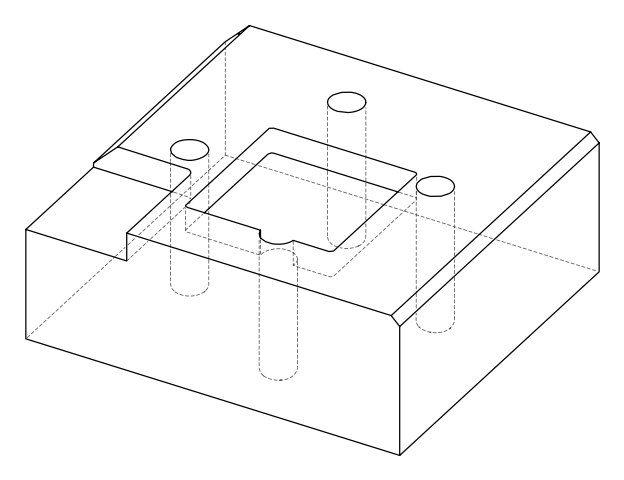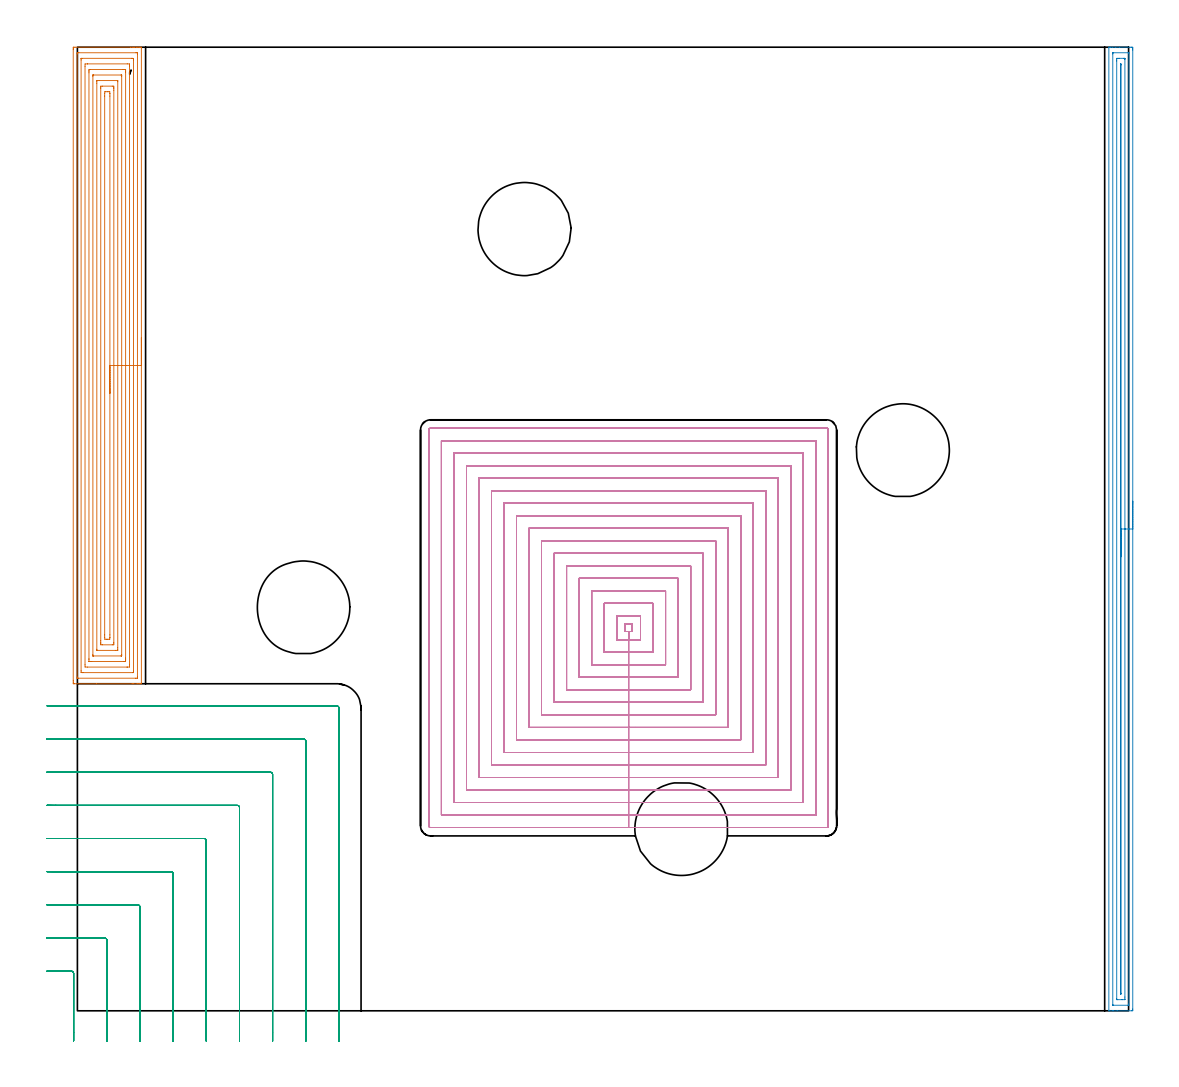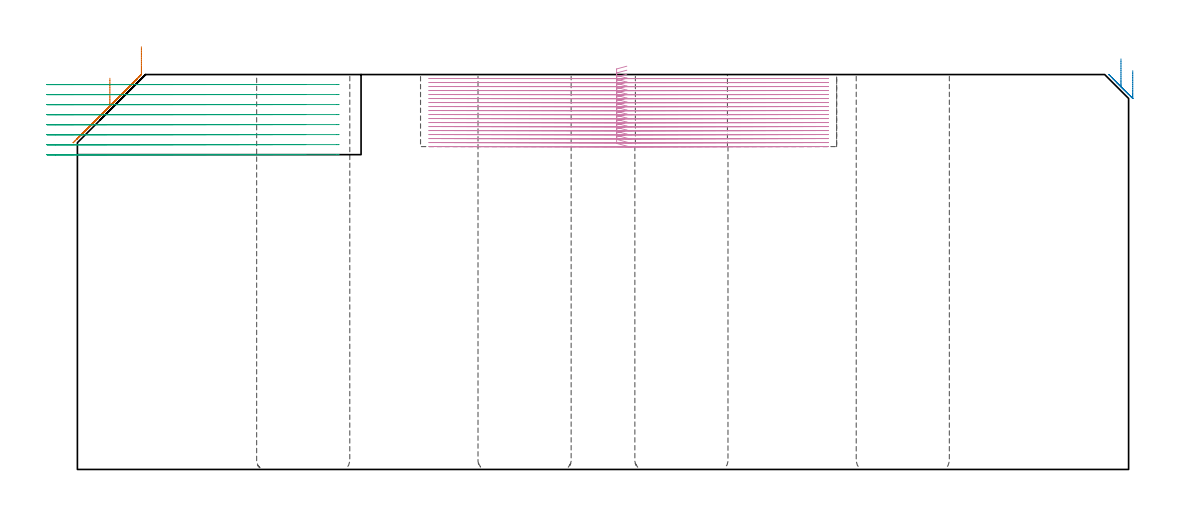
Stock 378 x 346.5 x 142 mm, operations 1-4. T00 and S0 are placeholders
(PLAN: 8 operations, 3 tool changes, 265.3 min)
(1 AREA_MILL | FG_CHAMFER_SURFACE | UGT0205_001 | 16.86 min | 71178 mm3)
(2 AREA_MILL_1 | FG_CHAMFER_SURFACE_1 | UGT0205_001 | 11.24 min | 12817 mm3)
(3 MILL_CORNER_NOTCH_RECTANGULAR | CORNER_NOTCH_RECTANGULAR | UGT0201_134 | Follow Part, ap 3.975, ae 75% | 20.61 min | 342531 mm3)
(4 MILL_RECTANGULAR_POCKET | POCKET_RECTANGULAR_STRAIGHT | NXT0201_008 | Follow Part, ap 1.5, ae 75% | 179.83 min | 579450 mm3)
(5 MILL_THROUGH_HOLE_FROM_SOLID_MATERIAL | STEP1HOLE | NXT0201_007 | Circular | 9.19 min | 124709 mm3)
(6 MILL_THROUGH_HOLE_FROM_SOLID_MATERIAL_1 | STEP1HOLE_1 | NXT0201_007 | Circular | 9.19 min | 124694 mm3)
(7 MILL_THROUGH_HOLE_FROM_SOLID_MATERIAL_2 | STEP1HOLE_2 | NXT0201_007 | Circular | 9.19 min | 111111 mm3)
(8 MILL_THROUGH_HOLE_FROM_SOLID_MATERIAL_3 | STEP1HOLE_3 | NXT0201_007 | Circular | 9.19 min | 124704 mm3)
(TOOL UGT0205_001 | Chamfer Mill 20 x 3 x 45 deg. | D20 FL50 Z2)
(TOOL UGT0201_134 | Carbide End Mill 15.9 | D15.9 FL30 Z4)
(TOOL NXT0201_008 | ENDMILL 6mm [2P460-0600-NA 1630] | D6 FL26 Z6)
(TOOL NXT0201_007 | ENDMILL 25mm [R216.25-25050GCK54P 1620] | D25 R3 FL54 Z5)
(OP 1 AREA_MILL)
G17 G21 G94 G90
T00 M6
G54
G17 G0 G90 X23. Y242.05 S1061 M3
G43 Z152. H0
G94 G1 Y242.012 Z151.128 F250.
Y241.898 Z150.263
Y241.709 Z149.412
Y241.447 Z148.58
Y241.113 Z147.774
Y240.71 Z147.
Y240.241 Z146.264
Y239.71 Z145.572
Y239.121 Z144.929
Y238.478 Z144.339
Y237.786 Z143.808
Y237.05 Z143.34
Y236.276 Z142.937
Y235.47 Z142.603
Y234.638 Z142.341
Y233.786 Z142.152
Y232.922 Z142.038
Y232.05 Z142.
Y117.765
X22.997 Y117.61 Z141.988
X22.936 Y117.606 Z141.928
X22.537 Y117.6 Z141.536
X22.138 Z141.137
X21.478 Z140.474
X20.255 Z139.252
X19.69 Z138.685
X6.868 Z125.865
X-1.103 Y117.601 Z117.894
X-1.481 Y117.604 Z117.517
X-1.492 Y117.607 Z117.506
X-1.497 Y118.211 Z117.503
X-1.5 Y118.838 Z117.5
Y345.623
X-1.498 Y345.889 Z117.502
X-1.492 Y346.493 Z117.506
X-1.481 Y346.497 Z117.516
X-0.872 Y346.5 Z118.125
X19.078 Z138.074
X19.69 Z138.685
X20.255 Z139.252
X20.584 Z139.581
X21.149 Z140.145
X21.478 Z140.474
X22.138 Z141.137
X22.537 Z141.537
X22.936 Y346.493 Z141.928
X22.997 Y346.49 Z141.988
X23. Y346.335 Z142.
Y232.05
X21.586 Z140.586
X21.585 Y119.997 Z140.585
X21.584 Y119.891 Z140.584
X21.58 Y119.783 Z140.58
X21.571 Y119.61 Z140.571
X21.478 Y119.607 Z140.478
X20.981 Y119.601 Z139.981
X0.419 Y119.6 Z119.419
X0.022 Y119.602 Z119.022
X-0.035 Y119.605 Z118.965
X-0.068 Y119.61 Z118.932
X-0.079 Y119.62 Z118.921
X-0.081 Y119.676 Z118.919
X-0.085 Y119.89 Z118.915
X-0.086 Y119.997 Z118.914
X-0.085 Y344.103 Z118.915
X-0.084 Y344.209 Z118.916
X-0.08 Y344.317 Z118.92
X-0.071 Y344.49 Z118.929
X0.022 Y344.493 Z119.022
X0.519 Y344.499 Z119.519
X21.081 Y344.5 Z140.081
X21.478 Y344.498 Z140.478
X21.535 Y344.495 Z140.535
X21.568 Y344.49 Z140.568
X21.579 Y344.481 Z140.579
X21.581 Y344.425 Z140.581
X21.585 Y344.21 Z140.585
X21.586 Y344.103 Z140.586
Y232.05
X20.171 Z139.171
Y122.195
X20.17 Y121.782 Z139.17
X20.168 Y121.663 Z139.168
X20.165 Y121.612 Z139.165
X20.056 Y121.606 Z139.056
X19.872 Y121.601 Z138.872
X1.992 Y121.6 Z120.992
X1.81 Y121.603 Z120.81
X1.627 Y121.61 Z120.627
X1.335 Y121.632 Z120.335
X1.333 Y121.782 Z120.333
X1.329 Y122.262 Z120.329
X1.328 Y341.905 Z120.328
X1.33 Y342.318 Z120.33
X1.332 Y342.437 Z120.332
X1.335 Y342.488 Z120.335
X1.444 Y342.494 Z120.444
X1.627 Y342.499 Z120.627
X19.508 Y342.5 Z138.508
X19.69 Y342.497 Z138.69
X19.873 Y342.49 Z138.873
X20.165 Y342.468 Z139.165
X20.167 Y342.318 Z139.167
X20.171 Y341.838 Z139.171
Y232.05
X18.757 Z137.757
Y124.461
X18.75 Y123.614 Z137.75
X17.902 Y123.6 Z136.902
X17.87 Z136.87
X3.566 Z122.566
X2.75 Y123.616 Z121.75
X2.743 Y124.422 Z121.743
Y339.639
X2.75 Y340.486 Z121.75
X3.598 Y340.5 Z122.598
X3.63 Z122.63
X17.934 Z136.934
X18.75 Y340.484 Z137.75
X18.757 Y339.678 Z137.757
Y232.05
X17.343 Z136.343
Y126.806
X17.34 Y126.247 Z136.34
X17.336 Y125.919 Z136.336
X17.325 Y125.61 Z136.325
X17.008 Y125.604 Z136.008
X16.761 Y125.601 Z135.761
X5.139 Y125.6 Z124.139
X4.492 Y125.601 Z123.492
X4.242 Y125.604 Z123.242
X4.18 Y125.61 Z123.18
X4.164 Y125.628 Z123.164
X4.162 Y125.684 Z123.162
X4.158 Y126.247 Z123.158
X4.157 Y126.581 Z123.157
Y337.294
X4.16 Y337.853 Z123.16
X4.164 Y338.181 Z123.164
X4.175 Y338.49 Z123.175
X4.492 Y338.496 Z123.492
X4.739 Y338.499 Z123.739
X16.361 Y338.5 Z135.361
X17.008 Y338.498 Z136.008
X17.258 Y338.496 Z136.258
X17.32 Y338.49 Z136.32
X17.336 Y338.472 Z136.336
X17.338 Y338.416 Z136.338
X17.342 Y337.853 Z136.342
X17.343 Y337.519 Z136.343
Y232.05
X15.929 Z134.929
Y128.032
X15.927 Y127.679 Z134.927
X15.925 Y127.635 Z134.925
X15.923 Y127.619 Z134.923
X15.911 Y127.61 Z134.911
X15.797 Y127.605 Z134.797
X15.652 Y127.601 Z134.652
X5.818 Y127.6 Z124.818
X5.63 Y127.604 Z124.63
X5.59 Y127.608 Z124.59
X5.578 Y127.611 Z124.578
X5.576 Y127.625 Z124.576
X5.573 Y127.669 Z124.573
X5.571 Y127.847 Z124.571
Y128.032
Y336.068
X5.573 Y336.421 Z124.573
X5.575 Y336.465 Z124.575
X5.577 Y336.481 Z124.577
X5.589 Y336.49 Z124.589
X5.703 Y336.495 Z124.703
X5.848 Y336.499 Z124.848
X15.682 Y336.5 Z134.682
X15.87 Y336.496 Z134.87
X15.91 Y336.492 Z134.91
X15.922 Y336.489 Z134.922
X15.924 Y336.475 Z134.924
X15.927 Y336.431 Z134.927
X15.929 Y336.253 Z134.929
Y336.068
Y232.05
X14.515 Z133.515
X14.514 Y130.523 Z133.514
X14.512 Y129.818 Z133.512
X14.51 Y129.635 Z133.51
X14.508 Y129.612 Z133.508
X14.489 Y129.609 Z133.489
X14.435 Y129.604 Z133.435
X14.326 Y129.602 Z133.326
X13.65 Y129.6 Z132.65
X7.101 Y129.601 Z126.101
X7.043 Y129.604 Z126.043
X7.005 Y129.609 Z126.005
X6.992 Y129.613 Z125.992
X6.991 Y129.631 Z125.991
X6.987 Y129.818 Z125.987
X6.986 Y130.006 Z125.986
X6.985 Y333.577 Z125.985
X6.988 Y334.282 Z125.988
X6.99 Y334.465 Z125.99
X6.992 Y334.488 Z125.992
X7.011 Y334.491 Z126.011
X7.065 Y334.496 Z126.065
X7.174 Y334.498 Z126.174
X7.849 Y334.5 Z126.849
X14.399 Y334.499 Z133.399
X14.457 Y334.496 Z133.457
X14.495 Y334.491 Z133.495
X14.508 Y334.487 Z133.508
X14.509 Y334.469 Z133.509
X14.513 Y334.282 Z133.513
X14.514 Y334.094 Z133.514
X14.515 Y232.05 Z133.515
X13.1 Z132.1
Y132.497
X13.098 Y131.938 Z132.098
X13.093 Y131.604 Z132.093
X12.542 Y131.6 Z131.542
X8.962 Z127.962
X8.407 Y131.604 Z127.407
X8.401 Y132.164 Z127.401
X8.4 Y132.497 Z127.4
Y133.058
Y331.603
X8.402 Y332.162 Z127.402
X8.407 Y332.496 Z127.407
X8.958 Y332.5 Z127.958
X12.534 Z131.534
X13.093 Y332.496 Z132.093
X13.099 Y331.936 Z132.099
X13.1 Y331.603 Z132.1
Y331.042
Y232.05
X11.686 Z130.686
Y135.175
X11.684 Y134.282 Z130.684
X11.683 Y134.243 Z130.683
X11.644 Y133.61 Z130.644
X11.429 Y133.604 Z130.429
X10.75 Y133.601 Z129.75
X10.538 Z129.538
X9.856 Y133.61 Z128.856
X9.817 Y134.282 Z128.817
X9.815 Y134.323 Z128.815
X9.814 Y135.175 Z128.814
Y328.925
X9.815 Y329.818 Z128.815
X9.817 Y329.857 Z128.817
X9.856 Y330.49 Z128.856
X10.071 Y330.496 Z129.071
X10.75 Y330.499 Z129.75
X10.962 Z129.962
X11.644 Y330.49 Z130.644
X11.683 Y329.818 Z130.683
X11.685 Y329.777 Z130.685
X11.686 Y328.925 Z130.686
Y232.05
Y231.178 Z130.724
Y230.313 Z130.838
Y229.462 Z131.027
Y228.63 Z131.289
Y227.824 Z131.623
Y227.05 Z132.026
Y226.314 Z132.495
Y225.622 Z133.026
Y224.979 Z133.615
Y224.39 Z134.258
Y223.858 Z134.95
Y223.39 Z135.686
Y222.987 Z136.46
Y222.653 Z137.266
Y222.391 Z138.098
Y222.202 Z138.95
Y222.088 Z139.815
Y222.05 Z140.686
G0 Z152.
M5
M2
(OP 2 AREA_MILL_1)
G17 G21 G94 G90
T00 M6
G54
G17 G0 G90 X379.5 Y183.25 S1061 M3
G43 Z152. H0
Z143.4
G94 G1 Y183.212 Z142.528 F250.
Y183.098 Z141.664
Y182.909 Z140.812
Y182.647 Z139.98
Y182.313 Z139.174
Y181.91 Z138.4
Y181.442 Z137.664
Y180.91 Z136.972
Y180.321 Z136.329
Y179.678 Z135.74
Y178.986 Z135.209
Y178.25 Z134.74
Y177.476 Z134.337
Y176.67 Z134.003
Y175.838 Z133.741
Y174.986 Z133.552
Y174.122 Z133.438
Y173.25 Z133.4
Y0.633
X379.498 Y0.265 Z133.401
X379.493 Y0.01 Z133.405
X379.138 Y0. Z133.76
X373.887 Z139.007
X372.5 Z140.396
X372.137 Z140.758
X371.2 Z141.7
X371.05 Z141.843
X371.014 Y0.001 Z141.878
X370.903 Y0.01 Z141.988
X370.9 Y0.185 Z142.
Y346.315
X370.902 Y346.49 Z141.989
X371.049 Y346.498 Z141.844
X371.2 Y346.5 Z141.699
X371.412 Z141.488
X372.137 Z140.758
X373.375 Z139.522
X374.762 Z138.133
X378.882 Z134.016
X379.138 Y346.497 Z133.76
X379.493 Y346.49 Z133.405
X379.498 Y346.235 Z133.401
X379.5 Y345.867 Z133.4
Y345.497
Y173.25
X378.086 Z134.814
X378.085 Y2.421 Z134.815
X378.082 Y2.065 Z134.818
X378.079 Y2.023 Z134.821
X378.077 Y2.01 Z134.823
X378.047 Y2.007 Z134.853
X377.937 Y2.003 Z134.963
X377.8 Y2. Z135.1
X372.549 Z140.351
X372.372 Y2.003 Z140.528
X372.337 Y2.006 Z140.563
X372.324 Y2.01 Z140.576
X372.321 Y2.02 Z140.579
X372.318 Y2.062 Z140.582
X372.315 Y2.24 Z140.585
Y344.079
X372.318 Y344.435 Z140.582
X372.321 Y344.477 Z140.579
X372.323 Y344.49 Z140.577
X372.353 Y344.493 Z140.547
X372.463 Y344.497 Z140.437
X372.6 Y344.5 Z140.3
X377.851 Z135.049
X378.028 Y344.497 Z134.872
X378.063 Y344.494 Z134.837
X378.076 Y344.491 Z134.824
X378.079 Y344.48 Z134.821
X378.082 Y344.438 Z134.818
X378.085 Y344.26 Z134.815
X378.086 Y173.25 Z134.814
X376.672 Z136.228
X376.671 Y4.942 Z136.229
X376.667 Y4.21 Z136.233
X376.665 Y4.054 Z136.235
X376.661 Y4.01 Z136.239
X376.615 Y4.007 Z136.285
X376.513 Y4.004 Z136.387
X375.843 Y4. Z137.057
X375.638 Z137.262
X374.093 Z138.807
X373.887 Y4.001 Z139.013
X373.819 Y4.003 Z139.081
X373.765 Y4.007 Z139.135
X373.736 Y4.011 Z139.164
X373.734 Y4.048 Z139.166
X373.73 Y4.21 Z139.17
X373.729 Y4.372 Z139.171
Y341.558
X373.733 Y342.29 Z139.167
X373.735 Y342.446 Z139.165
X373.739 Y342.49 Z139.161
X373.785 Y342.493 Z139.115
X373.887 Y342.496 Z139.013
X374.557 Y342.5 Z138.343
X374.762 Z138.138
X376.307 Z136.593
X376.513 Y342.499 Z136.387
X376.581 Y342.497 Z136.319
X376.635 Y342.493 Z136.265
X376.665 Y342.489 Z136.235
X376.666 Y342.452 Z136.234
X376.67 Y342.29 Z136.23
X376.671 Y342.128 Z136.229
X376.672 Y173.25 Z136.228
X375.257 Z137.643
Y6.329
X375.254 Y6.212 Z137.646
X375.248 Y6.01 Z137.652
X375.2 Y6.008 Z137.7
X375.152 Y6.01 Z137.748
X375.146 Y6.212 Z137.754
X375.143 Y6.329 Z137.757
Y6.388
Y340.171
X375.146 Y340.288 Z137.754
X375.152 Y340.49 Z137.748
X375.2 Y340.492 Z137.7
X375.248 Y340.49 Z137.652
X375.254 Y340.288 Z137.646
X375.257 Y340.171 Z137.643
Y340.112
Y173.25
Y172.378 Z137.681
Y171.514 Z137.795
Y170.662 Z137.983
Y169.83 Z138.246
Y169.024 Z138.58
Y168.25 Z138.982
Y167.514 Z139.451
Y166.822 Z139.982
Y166.179 Z140.572
Y165.59 Z141.215
Y165.058 Z141.907
Y164.59 Z142.643
Y164.187 Z143.417
Y163.853 Z144.223
Y163.591 Z145.055
Y163.402 Z145.906
Y163.288 Z146.771
Y163.25 Z147.643
G0 Z152.
M5
M2
(OP 3 MILL_CORNER_NOTCH_RECTANGULAR)
G17 G21 G94 G90
T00 M6
G54
G17 G0 G90 X-1.35 Y-10.835 S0 M3
G43 Z152. H0
Z138.4
G94 G1 Y-7.835 F250.
Y13.462 F500.
G3 X-2.138 Y14.25 R0.795
G1 X-7.681
X-7.95
X-10.95 Y14.259 F250.
G0 Z152.
X10.575 Y-10.95
Z138.4
G1 Y-7.95
Y25.386 F500.
G3 X9.786 Y26.175 R0.795
G1 X-7.681
X-7.95
X-10.95 Y26.185 F250.
G0 Z152.
X22.5 Y-10.95
Z138.4
G1 Y-7.95
Y37.311 F500.
G3 X21.711 Y38.1 R0.795
G1 X-7.681
X-7.95 Y38.101
X-10.95 Y38.112 F250.
G0 Z152.
X34.425 Y-10.95
Z138.4
G1 Y-7.95
Y49.236 F500.
G3 X33.636 Y50.025 R0.795
G1 X-7.681
X-7.95 Y50.026
X-10.95 Y50.039 F250.
G0 Z152.
X46.35 Y-10.95
Z138.4
G1 Y-7.95
Y61.16 F500.
G3 X45.56 Y61.95 R0.795
G1 X-7.681
X-7.95 Y61.951
X-10.95 Y61.968 F250.
G0 Z152.
X58.275 Y-10.95
Z138.4
G1 Y-7.95
Y73.085 F500.
G3 X57.485 Y73.875 R0.795
G1 X-7.681
G2 X-7.95 Y73.876 R35.775
G1 X-10.95 Y73.899 F250.
G0 Z152.
X70.2 Y-10.95
Z138.4
G1 Y-7.95
Y85.01 F500.
G3 X69.41 Y85.8 R0.795
G1 X-7.681
G2 X-7.95 Y85.802 R23.85
G1 X-10.95 Y85.835 F250.
G0 Z152.
X82.125 Y-10.95
Z138.4
G1 Y-7.95
Y96.934 F500.
G3 X81.334 Y97.725 R0.795
G1 X-7.681
G2 X-7.95 Y97.728 R11.925
G1 X-10.949 Y97.796 F250.
G0 Z152.
X94.05 Y-10.95
Z138.4
G1 Y-7.95
Y108.859 F500.
G3 X93.259 Y109.65 R0.795
G1 X-7.681
X-10.681 F250.
G0 Z152.
X-1.35 Y-10.835
Z134.8
G1 Y-7.835
Y13.462 F500.
G3 X-2.138 Y14.25 R0.795
G1 X-7.681
X-7.95
X-10.95 Y14.259 F250.
G0 Z152.
X10.575 Y-10.95
Z134.8
G1 Y-7.95
Y25.386 F500.
G3 X9.786 Y26.175 R0.795
G1 X-7.681
X-7.95
X-10.95 Y26.185 F250.
G0 Z152.
X22.5 Y-10.95
Z134.8
G1 Y-7.95
Y37.311 F500.
G3 X21.711 Y38.1 R0.795
G1 X-7.681
X-7.95 Y38.101
X-10.95 Y38.112 F250.
G0 Z152.
X34.425 Y-10.95
Z134.8
G1 Y-7.95
Y49.235 F500.
G3 X33.635 Y50.025 R0.795
G1 X-7.681
X-7.95 Y50.026
X-10.95 Y50.039 F250.
G0 Z152.
X46.35 Y-10.95
Z134.8
G1 Y-7.95
Y61.16 F500.
G3 X45.56 Y61.95 R0.795
G1 X-7.681
X-7.95 Y61.951
X-10.95 Y61.968 F250.
G0 Z152.
X58.275 Y-10.95
Z134.8
G1 Y-7.95
Y73.085 F500.
G3 X57.485 Y73.875 R0.795
G1 X-7.681
G2 X-7.95 Y73.876 R35.775
G1 X-10.95 Y73.899 F250.
G0 Z152.
X70.2 Y-10.95
Z134.8
G1 Y-7.95
Y85.009 F500.
G3 X69.409 Y85.8 R0.795
G1 X-7.681
G2 X-7.95 Y85.802 R23.85
G1 X-10.95 Y85.835 F250.
G0 Z152.
X82.125 Y-10.95
Z134.8
G1 Y-7.95
Y96.934 F500.
G3 X81.334 Y97.725 R0.795
G1 X-7.681
G2 X-7.95 Y97.728 R11.925
G1 X-10.949 Y97.796 F250.
G0 Z152.
X94.05 Y-10.95
Z134.8
G1 Y-7.95
Y108.859 F500.
G3 X93.259 Y109.65 R0.795
G1 X-7.681
X-10.681 F250.
G0 Z152.
X-1.35 Y-10.835
Z131.2
G1 Y-7.835
Y13.462 F500.
G3 X-2.138 Y14.25 R0.795
G1 X-7.681
X-7.95
X-10.95 Y14.259 F250.
G0 Z152.
X10.575 Y-10.95
Z131.2
G1 Y-7.95
Y25.386 F500.
G3 X9.786 Y26.175 R0.795
G1 X-7.681
X-7.95
X-10.95 Y26.185 F250.
G0 Z152.
X22.5 Y-10.95
Z131.2
G1 Y-7.95
Y37.311 F500.
G3 X21.711 Y38.1 R0.795
G1 X-7.681
X-7.95 Y38.101
X-10.95 Y38.112 F250.
G0 Z152.
X34.425 Y-10.95
Z131.2
G1 Y-7.95
Y49.236 F500.
G3 X33.636 Y50.025 R0.795
G1 X-7.681
X-7.95 Y50.026
X-10.95 Y50.039 F250.
G0 Z152.
X46.35 Y-10.95
Z131.2
G1 Y-7.95
Y61.16 F500.
G3 X45.56 Y61.95 R0.795
G1 X-7.681
X-7.95 Y61.951
X-10.95 Y61.968 F250.
G0 Z152.
X58.275 Y-10.95
Z131.2
G1 Y-7.95
Y73.085 F500.
G3 X57.485 Y73.875 R0.795
G1 X-7.681
G2 X-7.95 Y73.876 R35.775
G1 X-10.95 Y73.899 F250.
G0 Z152.
X70.2 Y-10.95
Z131.2
G1 Y-7.95
Y85.01 F500.
G3 X69.41 Y85.8 R0.795
G1 X-7.681
G2 X-7.95 Y85.802 R23.85
G1 X-10.95 Y85.835 F250.
G0 Z152.
X82.125 Y-10.95
Z131.2
G1 Y-7.95
Y96.934 F500.
G3 X81.334 Y97.725 R0.795
G1 X-7.681
G2 X-7.95 Y97.728 R11.925
G1 X-10.949 Y97.796 F250.
G0 Z152.
X94.05 Y-10.95
Z131.2
G1 Y-7.95
Y108.859 F500.
G3 X93.259 Y109.65 R0.795
G1 X-7.681
X-10.681 F250.
G0 Z152.
X-1.35 Y-10.835
Z127.6
G1 Y-7.835
Y13.462 F500.
G3 X-2.138 Y14.25 R0.795
G1 X-7.681
X-7.95
X-10.95 Y14.259 F250.
G0 Z152.
X10.575 Y-10.95
Z127.6
G1 Y-7.95
Y25.386 F500.
G3 X9.786 Y26.175 R0.795
G1 X-7.681
X-7.95
X-10.95 Y26.185 F250.
G0 Z152.
X22.5 Y-10.95
Z127.6
G1 Y-7.95
Y37.311 F500.
G3 X21.711 Y38.1 R0.795
G1 X-7.681
X-7.95 Y38.101
X-10.95 Y38.112 F250.
G0 Z152.
X34.425 Y-10.95
Z127.6
G1 Y-7.95
Y49.236 F500.
G3 X33.635 Y50.025 R0.795
G1 X-7.681
X-7.95 Y50.026
X-10.95 Y50.039 F250.
G0 Z152.
X46.35 Y-10.95
Z127.6
G1 Y-7.95
Y61.16 F500.
G3 X45.56 Y61.95 R0.795
G1 X-7.681
X-7.95 Y61.951
X-10.95 Y61.968 F250.
G0 Z152.
X58.275 Y-10.95
Z127.6
G1 Y-7.95
Y73.085 F500.
G3 X57.485 Y73.875 R0.795
G1 X-7.681
G2 X-7.95 Y73.876 R35.775
G1 X-10.95 Y73.899 F250.
G0 Z152.
X70.2 Y-10.95
Z127.6
G1 Y-7.95
Y85.009 F500.
G3 X69.409 Y85.8 R0.795
G1 X-7.681
G2 X-7.95 Y85.802 R23.85
G1 X-10.95 Y85.835 F250.
G0 Z152.
X82.125 Y-10.95
Z127.6
G1 Y-7.95
Y96.934 F500.
G3 X81.334 Y97.725 R0.795
G1 X-7.681
G2 X-7.95 Y97.728 R11.925
G1 X-10.949 Y97.796 F250.
G0 Z152.
X94.05 Y-10.95
Z127.6
G1 Y-7.95
Y108.859 F500.
G3 X93.259 Y109.65 R0.795
G1 X-7.681
X-10.681 F250.
G0 Z152.
X-1.35 Y-10.835
Z124.
G1 Y-7.835
Y13.462 F500.
G3 X-2.138 Y14.25 R0.795
G1 X-7.95
X-10.95 F250.
G0 Z152.
X10.575 Y-10.95
Z124.
G1 Y-7.95
Y25.386 F500.
G3 X9.786 Y26.175 R0.795
G1 X-7.95
X-10.95 F250.
G0 Z152.
X22.5 Y-10.95
Z124.
G1 Y-7.95
Y37.311 F500.
G3 X21.711 Y38.1 R0.795
G1 X-7.95
X-10.95 F250.
G0 Z152.
X34.425 Y-10.95
Z124.
G1 Y-7.95
Y49.235 F500.
G3 X33.635 Y50.025 R0.795
G1 X-7.95
X-10.95 F250.
G0 Z152.
X46.35 Y-10.95
Z124.
G1 Y-7.95
Y61.16 F500.
G3 X45.56 Y61.95 R0.795
G1 X-7.95
X-10.95 F250.
G0 Z152.
X58.275 Y-10.95
Z124.
G1 Y-7.95
Y73.085 F500.
G3 X57.485 Y73.875 R0.795
G1 X-7.95
X-10.95 F250.
G0 Z152.
X70.2 Y-10.95
Z124.
G1 Y-7.95
Y85.009 F500.
G3 X69.409 Y85.8 R0.795
G1 X-7.95
X-10.95 F250.
G0 Z152.
X82.125 Y-10.95
Z124.
G1 Y-7.95
Y96.934 F500.
G3 X81.334 Y97.725 R0.795
G1 X-7.95
X-10.95 F250.
G0 Z152.
X94.05 Y-10.95
Z124.
G1 Y-7.95
Y108.859 F500.
G3 X93.259 Y109.65 R0.795
G1 X-7.95
X-10.95 F250.
G0 Z152.
X-1.35 Y-10.835
Z120.4
G1 Y-7.835
Y13.462 F500.
G3 X-2.138 Y14.25 R0.795
G1 X-7.95
X-10.95 F250.
G0 Z152.
X10.575 Y-10.95
Z120.4
G1 Y-7.95
Y25.386 F500.
G3 X9.786 Y26.175 R0.795
G1 X-7.95
X-10.95 F250.
G0 Z152.
X22.5 Y-10.95
Z120.4
G1 Y-7.95
Y37.311 F500.
G3 X21.711 Y38.1 R0.795
G1 X-7.95
X-10.95 F250.
G0 Z152.
X34.425 Y-10.95
Z120.4
G1 Y-7.95
Y49.235 F500.
G3 X33.635 Y50.025 R0.795
G1 X-7.95
X-10.95 F250.
G0 Z152.
X46.35 Y-10.95
Z120.4
G1 Y-7.95
Y61.16 F500.
G3 X45.56 Y61.95 R0.795
G1 X-7.95
X-10.95 F250.
G0 Z152.
X58.275 Y-10.95
Z120.4
G1 Y-7.95
Y73.085 F500.
G3 X57.485 Y73.875 R0.795
G1 X-7.95
X-10.95 F250.
G0 Z152.
X70.2 Y-10.95
Z120.4
G1 Y-7.95
Y85.009 F500.
G3 X69.409 Y85.8 R0.795
G1 X-7.95
X-10.95 F250.
G0 Z152.
X82.125 Y-10.95
Z120.4
G1 Y-7.95
Y96.934 F500.
G3 X81.334 Y97.725 R0.795
G1 X-7.95
X-10.95 F250.
G0 Z152.
X94.05 Y-10.95
Z120.4
G1 Y-7.95
Y108.859 F500.
G3 X93.259 Y109.65 R0.795
G1 X-7.95
X-10.95 F250.
G0 Z152.
X-1.35 Y-10.835
Z116.8
G1 Y-7.835
Y13.462 F500.
G3 X-2.138 Y14.25 R0.795
G1 X-7.95
X-10.95 F250.
G0 Z152.
X10.575 Y-10.95
Z116.8
G1 Y-7.95
Y25.386 F500.
G3 X9.786 Y26.175 R0.795
G1 X-7.95
X-10.95 F250.
G0 Z152.
X22.5 Y-10.95
Z116.8
G1 Y-7.95
Y37.311 F500.
G3 X21.711 Y38.1 R0.795
G1 X-7.95
X-10.95 F250.
G0 Z152.
X34.425 Y-10.95
Z116.8
G1 Y-7.95
Y49.236 F500.
G3 X33.636 Y50.025 R0.795
G1 X-7.95
X-10.95 F250.
G0 Z152.
X46.35 Y-10.95
Z116.8
G1 Y-7.95
Y61.16 F500.
G3 X45.56 Y61.95 R0.795
G1 X-7.95
X-10.95 F250.
G0 Z152.
X58.275 Y-10.95
Z116.8
G1 Y-7.95
Y73.085 F500.
G3 X57.485 Y73.875 R0.795
G1 X-7.95
X-10.95 F250.
G0 Z152.
X70.2 Y-10.95
Z116.8
G1 Y-7.95
Y85.01 F500.
G3 X69.41 Y85.8 R0.795
G1 X-7.95
X-10.95 F250.
G0 Z152.
X82.125 Y-10.95
Z116.8
G1 Y-7.95
Y96.934 F500.
G3 X81.334 Y97.725 R0.795
G1 X-7.95
X-10.95 F250.
G0 Z152.
X94.05 Y-10.95
Z116.8
G1 Y-7.95
Y108.859 F500.
G3 X93.259 Y109.65 R0.795
G1 X-7.95
X-10.95 F250.
G0 Z152.
X-1.35 Y-10.835
Z113.2
G1 Y-7.835
Y13.462 F500.
G3 X-2.138 Y14.25 R0.795
G1 X-7.95
X-10.95 F250.
G0 Z152.
X10.575 Y-10.95
Z113.2
G1 Y-7.95
Y25.386 F500.
G3 X9.786 Y26.175 R0.795
G1 X-7.95
X-10.95 F250.
G0 Z152.
X22.5 Y-10.95
Z113.2
G1 Y-7.95
Y37.311 F500.
G3 X21.711 Y38.1 R0.795
G1 X-7.95
X-10.95 F250.
G0 Z152.
X34.425 Y-10.95
Z113.2
G1 Y-7.95
Y49.236 F500.
G3 X33.636 Y50.025 R0.795
G1 X-7.95
X-10.95 F250.
G0 Z152.
X46.35 Y-10.95
Z113.2
G1 Y-7.95
Y61.16 F500.
G3 X45.56 Y61.95 R0.795
G1 X-7.95
X-10.95 F250.
G0 Z152.
X58.275 Y-10.95
Z113.2
G1 Y-7.95
Y73.085 F500.
G3 X57.485 Y73.875 R0.795
G1 X-7.95
X-10.95 F250.
G0 Z152.
X70.2 Y-10.95
Z113.2
G1 Y-7.95
Y85.01 F500.
G3 X69.41 Y85.8 R0.795
G1 X-7.95
X-10.95 F250.
G0 Z152.
X82.125 Y-10.95
Z113.2
G1 Y-7.95
Y96.934 F500.
G3 X81.334 Y97.725 R0.795
G1 X-7.95
X-10.95 F250.
G0 Z152.
X94.05 Y-10.95
Z113.2
G1 Y-7.95
Y108.859 F500.
G3 X93.259 Y109.65 R0.795
G1 X-7.95
X-10.95 F250.
G0 Z152.
M5
M2
(OP 4 MILL_RECTANGULAR_POCKET)
G17 G21 G94 G90
T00 M6
G54
G17 G0 G90 X197.566 Y142. S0 M3
G43 Z152. H1
Z145.
G94 G1 X193.9 Z144.018 F250.
Y133.4 Z141.713
X198.2 Z140.561
Y136.4
X199.5 F500.
Y139.
X196.9
Y136.4
X198.2
Y133.4
X202.5
Y142.
X193.9
Y133.4
X198.2
Y128.9
X200.639
X207.
Y146.5
X189.4
Y128.9
X198.2
Y124.4
X200.639
X211.5
Y151.
X184.9
Y124.4
X198.2
Y119.9
X200.639
X216.
Y155.5
X180.4
Y119.9
X198.2
Y115.4
X200.639
X220.5
Y160.
X175.9
Y115.4
X198.2
Y110.9
X200.639
X225.
Y164.5
X171.4
Y110.9
X198.2
Y106.4
X200.639
X229.5
Y169.
X166.9
Y106.4
X198.2
Y101.9
X200.639
X234.
Y173.5
X162.4
Y101.9
X198.2
Y97.4
X238.5
Y178.
X157.9
Y97.4
X198.2
Y92.9
X243.
Y182.5
X153.4
Y92.9
X198.2
Y88.4
X247.5
Y187.
X148.9
Y88.4
X198.2
Y83.9
X252.
Y191.5
X144.4
Y83.9
X198.2
Y79.4
X256.5
Y196.
X139.9
Y79.4
X198.2
Y74.9
X261.
Y200.5
X135.4
Y74.9
X198.2
Y70.4
X265.5
Y205.
X130.9
Y70.4
X198.2
Y65.9
X269.4
G3 X270. Y66.5 R0.6
G1 Y208.9
G3 X269.4 Y209.5 R0.6
G1 X127.
G3 X126.4 Y208.9 R0.6
G1 Y66.5
G3 X127. Y65.9 R0.6
G1 X198.2
X199.2
G0 X197.566 Y142. Z143.561
G1 X193.9 Z142.579 F250.
Y133.4 Z140.274
X198.2 Z139.122
Y136.4
X199.5 F500.
Y139.
X196.9
Y136.4
X198.2
Y133.4
X202.5
Y142.
X193.9
Y133.4
X198.2
Y128.9
X200.639
X207.
Y146.5
X189.4
Y128.9
X198.2
Y124.4
X200.639
X211.5
Y151.
X184.9
Y124.4
X198.2
Y119.9
X200.639
X216.
Y155.5
X180.4
Y119.9
X198.2
Y115.4
X200.639
X220.5
Y160.
X175.9
Y115.4
X198.2
Y110.9
X200.639
X225.
Y164.5
X171.4
Y110.9
X198.2
Y106.4
X200.639
X229.5
Y169.
X166.9
Y106.4
X198.2
Y101.9
X200.639
X234.
Y173.5
X162.4
Y101.9
X198.2
Y97.4
X238.5
Y178.
X157.9
Y97.4
X198.2
Y92.9
X243.
Y182.5
X153.4
Y92.9
X198.2
Y88.4
X247.5
Y187.
X148.9
Y88.4
X198.2
Y83.9
X252.
Y191.5
X144.4
Y83.9
X198.2
Y79.4
X256.5
Y196.
X139.9
Y79.4
X198.2
Y74.9
X261.
Y200.5
X135.4
Y74.9
X198.2
Y70.4
X265.5
Y205.
X130.9
Y70.4
X198.2
Y65.9
X269.4
G3 X270. Y66.5 R0.6
G1 Y208.9
G3 X269.4 Y209.5 R0.6
G1 X127.
G3 X126.4 Y208.9 R0.6
G1 Y66.5
G3 X127. Y65.9 R0.6
G1 X198.2
X199.2
G0 X197.566 Y142. Z142.122
G1 X193.9 Z141.14 F250.
Y133.4 Z138.835
X198.2 Z137.683
Y136.4
X199.5 F500.
Y139.
X196.9
Y136.4
X198.2
Y133.4
X202.5
Y142.
X193.9
Y133.4
X198.2
Y128.9
X200.639
X207.
Y146.5
X189.4
Y128.9
X198.2
Y124.4
X200.639
X211.5
Y151.
X184.9
Y124.4
X198.2
Y119.9
X200.639
X216.
Y155.5
X180.4
Y119.9
X198.2
Y115.4
X200.639
X220.5
Y160.
X175.9
Y115.4
X198.2
Y110.9
X200.639
X225.
Y164.5
X171.4
Y110.9
X198.2
Y106.4
X200.639
X229.5
Y169.
X166.9
Y106.4
X198.2
Y101.9
X200.639
X234.
Y173.5
X162.4
Y101.9
X198.2
Y97.4
X238.5
Y178.
X157.9
Y97.4
X198.2
Y92.9
X243.
Y182.5
X153.4
Y92.9
X198.2
Y88.4
X247.5
Y187.
X148.9
Y88.4
X198.2
Y83.9
X252.
Y191.5
X144.4
Y83.9
X198.2
Y79.4
X256.5
Y196.
X139.9
Y79.4
X198.2
Y74.9
X261.
Y200.5
X135.4
Y74.9
X198.2
Y70.4
X265.5
Y205.
X130.9
Y70.4
X198.2
Y65.9
X269.4
G3 X270. Y66.5 R0.6
G1 Y208.9
G3 X269.4 Y209.5 R0.6
G1 X127.
G3 X126.4 Y208.9 R0.6
G1 Y66.5
G3 X127. Y65.9 R0.6
G1 X198.2
X199.2
G0 X197.566 Y142. Z140.683
G1 X193.9 Z139.701 F250.
Y133.4 Z137.397
X198.2 Z136.244
Y136.4
X199.5 F500.
Y139.
X196.9
Y136.4
X198.2
Y133.4
X202.5
Y142.
X193.9
Y133.4
X198.2
Y128.9
X200.639
X207.
Y146.5
X189.4
Y128.9
X198.2
Y124.4
X200.639
X211.5
Y151.
X184.9
Y124.4
X198.2
Y119.9
X200.639
X216.
Y155.5
X180.4
Y119.9
X198.2
Y115.4
X200.639
X220.5
Y160.
X175.9
Y115.4
X198.2
Y110.9
X200.639
X225.
Y164.5
X171.4
Y110.9
X198.2
Y106.4
X200.639
X229.5
Y169.
X166.9
Y106.4
X198.2
Y101.9
X200.639
X234.
Y173.5
X162.4
Y101.9
X198.2
Y97.4
X238.5
Y178.
X157.9
Y97.4
X198.2
Y92.9
X243.
Y182.5
X153.4
Y92.9
X198.2
Y88.4
X247.5
Y187.
X148.9
Y88.4
X198.2
Y83.9
X252.
Y191.5
X144.4
Y83.9
X198.2
Y79.4
X256.5
Y196.
X139.9
Y79.4
X198.2
Y74.9
X261.
Y200.5
X135.4
Y74.9
X198.2
Y70.4
X265.5
Y205.
X130.9
Y70.4
X198.2
Y65.9
X269.4
G3 X270. Y66.5 R0.6
G1 Y208.9
G3 X269.4 Y209.5 R0.6
G1 X127.
G3 X126.4 Y208.9 R0.6
G1 Y66.5
G3 X127. Y65.9 R0.6
G1 X198.2
X199.2
G0 X197.566 Y142. Z139.244
G1 X193.9 Z138.262 F250.
Y133.4 Z135.958
X198.2 Z134.805
Y136.4
X199.5 F500.
Y139.
X196.9
Y136.4
X198.2
Y133.4
X202.5
Y142.
X193.9
Y133.4
X198.2
Y128.9
X200.639
X207.
Y146.5
X189.4
Y128.9
X198.2
Y124.4
X200.639
X211.5
Y151.
X184.9
Y124.4
X198.2
Y119.9
X200.639
X216.
Y155.5
X180.4
Y119.9
X198.2
Y115.4
X200.639
X220.5
Y160.
X175.9
Y115.4
X198.2
Y110.9
X200.639
X225.
Y164.5
X171.4
Y110.9
X198.2
Y106.4
X200.639
X229.5
Y169.
X166.9
Y106.4
X198.2
Y101.9
X200.639
X234.
Y173.5
X162.4
Y101.9
X198.2
Y97.4
X238.5
Y178.
X157.9
Y97.4
X198.2
Y92.9
X243.
Y182.5
X153.4
Y92.9
X198.2
Y88.4
X247.5
Y187.
X148.9
Y88.4
X198.2
Y83.9
X252.
Y191.5
X144.4
Y83.9
X198.2
Y79.4
X256.5
Y196.
X139.9
Y79.4
X198.2
Y74.9
X261.
Y200.5
X135.4
Y74.9
X198.2
Y70.4
X265.5
Y205.
X130.9
Y70.4
X198.2
Y65.9
X269.4
G3 X270. Y66.5 R0.6
G1 Y208.9
G3 X269.4 Y209.5 R0.6
G1 X127.
G3 X126.4 Y208.9 R0.6
G1 Y66.5
G3 X127. Y65.9 R0.6
G1 X198.2
X199.2
G0 X197.566 Y142. Z137.805
G1 X193.9 Z136.823 F250.
Y133.4 Z134.519
X198.2 Z133.367
Y136.4
X199.5 F500.
Y139.
X196.9
Y136.4
X198.2
Y133.4
X202.5
Y142.
X193.9
Y133.4
X198.2
Y128.9
X200.639
X207.
Y146.5
X189.4
Y128.9
X198.2
Y124.4
X200.639
X211.5
Y151.
X184.9
Y124.4
X198.2
Y119.9
X200.639
X216.
Y155.5
X180.4
Y119.9
X198.2
Y115.4
X200.639
X220.5
Y160.
X175.9
Y115.4
X198.2
Y110.9
X200.639
X225.
Y164.5
X171.4
Y110.9
X198.2
Y106.4
X200.639
X229.5
Y169.
X166.9
Y106.4
X198.2
Y101.9
X200.639
X234.
Y173.5
X162.4
Y101.9
X198.2
Y97.4
X238.5
Y178.
X157.9
Y97.4
X198.2
Y92.9
X243.
Y182.5
X153.4
Y92.9
X198.2
Y88.4
X247.5
Y187.
X148.9
Y88.4
X198.2
Y83.9
X252.
Y191.5
X144.4
Y83.9
X198.2
Y79.4
X256.5
Y196.
X139.9
Y79.4
X198.2
Y74.9
X261.
Y200.5
X135.4
Y74.9
X198.2
Y70.4
X265.5
Y205.
X130.9
Y70.4
X198.2
Y65.9
X269.4
G3 X270. Y66.5 R0.6
G1 Y208.9
G3 X269.4 Y209.5 R0.6
G1 X127.
G3 X126.4 Y208.9 R0.6
G1 Y66.5
G3 X127. Y65.9 R0.6
G1 X198.2
X199.2
G0 X197.566 Y142. Z136.367
G1 X193.9 Z135.384 F250.
Y133.4 Z133.08
X198.2 Z131.928
Y136.4
X199.5 F500.
Y139.
X196.9
Y136.4
X198.2
Y133.4
X202.5
Y142.
X193.9
Y133.4
X198.2
Y128.9
X200.639
X207.
Y146.5
X189.4
Y128.9
X198.2
Y124.4
X200.639
X211.5
Y151.
X184.9
Y124.4
X198.2
Y119.9
X200.639
X216.
Y155.5
X180.4
Y119.9
X198.2
Y115.4
X200.639
X220.5
Y160.
X175.9
Y115.4
X198.2
Y110.9
X200.639
X225.
Y164.5
X171.4
Y110.9
X198.2
Y106.4
X200.639
X229.5
Y169.
X166.9
Y106.4
X198.2
Y101.9
X200.639
X234.
Y173.5
X162.4
Y101.9
X198.2
Y97.4
X238.5
Y178.
X157.9
Y97.4
X198.2
Y92.9
X243.
Y182.5
X153.4
Y92.9
X198.2
Y88.4
X247.5
Y187.
X148.9
Y88.4
X198.2
Y83.9
X252.
Y191.5
X144.4
Y83.9
X198.2
Y79.4
X256.5
Y196.
X139.9
Y79.4
X198.2
Y74.9
X261.
Y200.5
X135.4
Y74.9
X198.2
Y70.4
X265.5
Y205.
X130.9
Y70.4
X198.2
Y65.9
X269.4
G3 X270. Y66.5 R0.6
G1 Y208.9
G3 X269.4 Y209.5 R0.6
G1 X127.
G3 X126.4 Y208.9 R0.6
G1 Y66.5
G3 X127. Y65.9 R0.6
G1 X198.2
X199.2
G0 X197.566 Y142. Z134.928
G1 X193.9 Z133.945 F250.
Y133.4 Z131.641
X198.2 Z130.489
Y136.4
X199.5 F500.
Y139.
X196.9
Y136.4
X198.2
Y133.4
X202.5
Y142.
X193.9
Y133.4
X198.2
Y128.9
X200.639
X207.
Y146.5
X189.4
Y128.9
X198.2
Y124.4
X200.639
X211.5
Y151.
X184.9
Y124.4
X198.2
Y119.9
X200.639
X216.
Y155.5
X180.4
Y119.9
X198.2
Y115.4
X200.639
X220.5
Y160.
X175.9
Y115.4
X198.2
Y110.9
X200.639
X225.
Y164.5
X171.4
Y110.9
X198.2
Y106.4
X200.639
X229.5
Y169.
X166.9
Y106.4
X198.2
Y101.9
X200.639
X234.
Y173.5
X162.4
Y101.9
X198.2
Y97.4
X200.639
X238.5
Y178.
X157.9
Y97.4
X198.2
Y92.9
X243.
Y182.5
X153.4
Y92.9
X198.2
Y88.4
X247.5
Y187.
X148.9
Y88.4
X198.2
Y83.9
X252.
Y191.5
X144.4
Y83.9
X198.2
Y79.4
X256.5
Y196.
X139.9
Y79.4
X198.2
Y74.9
X261.
Y200.5
X135.4
Y74.9
X198.2
Y70.4
X265.5
Y205.
X130.9
Y70.4
X198.2
Y65.9
X269.4
G3 X270. Y66.5 R0.6
G1 Y208.9
G3 X269.4 Y209.5 R0.6
G1 X127.
G3 X126.4 Y208.9 R0.6
G1 Y66.5
G3 X127. Y65.9 R0.6
G1 X198.2
X199.2
G0 X197.566 Y142. Z133.489
G1 X193.9 Z132.506 F250.
Y133.4 Z130.202
X198.2 Z129.05
Y136.4
X199.5 F500.
Y139.
X196.9
Y136.4
X198.2
Y133.4
X202.5
Y142.
X193.9
Y133.4
X198.2
Y128.9
X200.639
X207.
Y146.5
X189.4
Y128.9
X198.2
Y124.4
X200.639
X211.5
Y151.
X184.9
Y124.4
X198.2
Y119.9
X200.639
X216.
Y155.5
X180.4
Y119.9
X198.2
Y115.4
X200.639
X220.5
Y160.
X175.9
Y115.4
X198.2
Y110.9
X200.639
X225.
Y164.5
X171.4
Y110.9
X198.2
Y106.4
X200.639
X229.5
Y169.
X166.9
Y106.4
X198.2
Y101.9
X200.639
X234.
Y173.5
X162.4
Y101.9
X198.2
Y97.4
X200.639
X238.5
Y178.
X157.9
Y97.4
X198.2
Y92.9
X243.
Y182.5
X153.4
Y92.9
X198.2
Y88.4
X247.5
Y187.
X148.9
Y88.4
X198.2
Y83.9
X252.
Y191.5
X144.4
Y83.9
X198.2
Y79.4
X256.5
Y196.
X139.9
Y79.4
X198.2
Y74.9
X261.
Y200.5
X135.4
Y74.9
X198.2
Y70.4
X265.5
Y205.
X130.9
Y70.4
X198.2
Y65.9
X269.4
G3 X270. Y66.5 R0.6
G1 Y208.9
G3 X269.4 Y209.5 R0.6
G1 X127.
G3 X126.4 Y208.9 R0.6
G1 Y66.5
G3 X127. Y65.9 R0.6
G1 X198.2
X199.2
G0 X197.566 Y142. Z132.05
G1 X193.9 Z131.068 F250.
Y133.4 Z128.763
X198.2 Z127.611
Y136.4
X199.5 F500.
Y139.
X196.9
Y136.4
X198.2
Y133.4
X202.5
Y142.
X193.9
Y133.4
X198.2
Y128.9
X200.639
X207.
Y146.5
X189.4
Y128.9
X198.2
Y124.4
X200.639
X211.5
Y151.
X184.9
Y124.4
X198.2
Y119.9
X200.639
X216.
Y155.5
X180.4
Y119.9
X198.2
Y115.4
X200.639
X220.5
Y160.
X175.9
Y115.4
X198.2
Y110.9
X200.639
X225.
Y164.5
X171.4
Y110.9
X198.2
Y106.4
X200.639
X229.5
Y169.
X166.9
Y106.4
X198.2
Y101.9
X200.639
X234.
Y173.5
X162.4
Y101.9
X198.2
Y97.4
X200.639
X238.5
Y178.
X157.9
Y97.4
X198.2
Y92.9
X243.
Y182.5
X153.4
Y92.9
X198.2
Y88.4
X247.5
Y187.
X148.9
Y88.4
X198.2
Y83.9
X252.
Y191.5
X144.4
Y83.9
X198.2
Y79.4
X256.5
Y196.
X139.9
Y79.4
X198.2
Y74.9
X261.
Y200.5
X135.4
Y74.9
X198.2
Y70.4
X265.5
Y205.
X130.9
Y70.4
X198.2
Y65.9
X269.4
G3 X270. Y66.5 R0.6
G1 Y208.9
G3 X269.4 Y209.5 R0.6
G1 X127.
G3 X126.4 Y208.9 R0.6
G1 Y66.5
G3 X127. Y65.9 R0.6
G1 X198.2
X199.2
G0 X197.566 Y142. Z130.611
G1 X193.9 Z129.629 F250.
Y133.4 Z127.324
X198.2 Z126.172
Y136.4
X199.5 F500.
Y139.
X196.9
Y136.4
X198.2
Y133.4
X202.5
Y142.
X193.9
Y133.4
X198.2
Y128.9
X200.639
X207.
Y146.5
X189.4
Y128.9
X198.2
Y124.4
X200.639
X211.5
Y151.
X184.9
Y124.4
X198.2
Y119.9
X200.639
X216.
Y155.5
X180.4
Y119.9
X198.2
Y115.4
X200.639
X220.5
Y160.
X175.9
Y115.4
X198.2
Y110.9
X200.639
X225.
Y164.5
X171.4
Y110.9
X198.2
Y106.4
X200.639
X229.5
Y169.
X166.9
Y106.4
X198.2
Y101.9
X200.639
X234.
Y173.5
X162.4
Y101.9
X198.2
Y97.4
X238.5
Y178.
X157.9
Y97.4
X198.2
Y92.9
X243.
Y182.5
X153.4
Y92.9
X198.2
Y88.4
X247.5
Y187.
X148.9
Y88.4
X198.2
Y83.9
X252.
Y191.5
X144.4
Y83.9
X198.2
Y79.4
X256.5
Y196.
X139.9
Y79.4
X198.2
Y74.9
X261.
Y200.5
X135.4
Y74.9
X198.2
Y70.4
X265.5
Y205.
X130.9
Y70.4
X198.2
Y65.9
X269.4
G3 X270. Y66.5 R0.6
G1 Y208.9
G3 X269.4 Y209.5 R0.6
G1 X127.
G3 X126.4 Y208.9 R0.6
G1 Y66.5
G3 X127. Y65.9 R0.6
G1 X198.2
X199.2
G0 X197.566 Y142. Z129.172
G1 X193.9 Z128.19 F250.
Y133.4 Z125.885
X198.2 Z124.733
Y136.4
X199.5 F500.
Y139.
X196.9
Y136.4
X198.2
Y133.4
X202.5
Y142.
X193.9
Y133.4
X198.2
Y128.9
X200.639
X207.
Y146.5
X189.4
Y128.9
X198.2
Y124.4
X200.639
X211.5
Y151.
X184.9
Y124.4
X198.2
Y119.9
X200.639
X216.
Y155.5
X180.4
Y119.9
X198.2
Y115.4
X200.639
X220.5
Y160.
X175.9
Y115.4
X198.2
Y110.9
X200.639
X225.
Y164.5
X171.4
Y110.9
X198.2
Y106.4
X200.639
X229.5
Y169.
X166.9
Y106.4
X198.2
Y101.9
X200.639
X234.
Y173.5
X162.4
Y101.9
X198.2
Y97.4
X238.5
Y178.
X157.9
Y97.4
X198.2
Y92.9
X243.
Y182.5
X153.4
Y92.9
X198.2
Y88.4
X247.5
Y187.
X148.9
Y88.4
X198.2
Y83.9
X252.
Y191.5
X144.4
Y83.9
X198.2
Y79.4
X256.5
Y196.
X139.9
Y79.4
X198.2
Y74.9
X261.
Y200.5
X135.4
Y74.9
X198.2
Y70.4
X265.5
Y205.
X130.9
Y70.4
X198.2
Y65.9
X269.4
G3 X270. Y66.5 R0.6
G1 Y208.9
G3 X269.4 Y209.5 R0.6
G1 X127.
G3 X126.4 Y208.9 R0.6
G1 Y66.5
G3 X127. Y65.9 R0.6
G1 X198.2
X199.2
G0 X197.566 Y142. Z127.733
G1 X193.9 Z126.751 F250.
Y133.4 Z124.447
X198.2 Z123.294
Y136.4
X199.5 F500.
Y139.
X196.9
Y136.4
X198.2
Y133.4
X202.5
Y142.
X193.9
Y133.4
X198.2
Y128.9
X200.639
X207.
Y146.5
X189.4
Y128.9
X198.2
Y124.4
X200.639
X211.5
Y151.
X184.9
Y124.4
X198.2
Y119.9
X200.639
X216.
Y155.5
X180.4
Y119.9
X198.2
Y115.4
X200.639
X220.5
Y160.
X175.9
Y115.4
X198.2
Y110.9
X200.639
X225.
Y164.5
X171.4
Y110.9
X198.2
Y106.4
X200.639
X229.5
Y169.
X166.9
Y106.4
X198.2
Y101.9
X200.639
X234.
Y173.5
X162.4
Y101.9
X198.2
Y97.4
X238.5
Y178.
X157.9
Y97.4
X198.2
Y92.9
X243.
Y182.5
X153.4
Y92.9
X198.2
Y88.4
X247.5
Y187.
X148.9
Y88.4
X198.2
Y83.9
X252.
Y191.5
X144.4
Y83.9
X198.2
Y79.4
X256.5
Y196.
X139.9
Y79.4
X198.2
Y74.9
X261.
Y200.5
X135.4
Y74.9
X198.2
Y70.4
X265.5
Y205.
X130.9
Y70.4
X198.2
Y65.9
X269.4
G3 X270. Y66.5 R0.6
G1 Y208.9
G3 X269.4 Y209.5 R0.6
G1 X127.
G3 X126.4 Y208.9 R0.6
G1 Y66.5
G3 X127. Y65.9 R0.6
G1 X198.2
X199.2
G0 X197.566 Y142. Z126.294
G1 X193.9 Z125.312 F250.
Y133.4 Z123.008
X198.2 Z121.856
Y136.4
X199.5 F500.
Y139.
X196.9
Y136.4
X198.2
Y133.4
X202.5
Y142.
X193.9
Y133.4
X198.2
Y128.9
X200.639
X207.
Y146.5
X189.4
Y128.9
X198.2
Y124.4
X200.639
X211.5
Y151.
X184.9
Y124.4
X198.2
Y119.9
X200.639
X216.
Y155.5
X180.4
Y119.9
X198.2
Y115.4
X200.639
X220.5
Y160.
X175.9
Y115.4
X198.2
Y110.9
X200.639
X225.
Y164.5
X171.4
Y110.9
X198.2
Y106.4
X200.639
X229.5
Y169.
X166.9
Y106.4
X198.2
Y101.9
X200.639
X234.
Y173.5
X162.4
Y101.9
X198.2
Y97.4
X238.5
Y178.
X157.9
Y97.4
X198.2
Y92.9
X243.
Y182.5
X153.4
Y92.9
X198.2
Y88.4
X247.5
Y187.
X148.9
Y88.4
X198.2
Y83.9
X252.
Y191.5
X144.4
Y83.9
X198.2
Y79.4
X256.5
Y196.
X139.9
Y79.4
X198.2
Y74.9
X261.
Y200.5
X135.4
Y74.9
X198.2
Y70.4
X265.5
Y205.
X130.9
Y70.4
X198.2
Y65.9
X269.4
G3 X270. Y66.5 R0.6
G1 Y208.9
G3 X269.4 Y209.5 R0.6
G1 X127.
G3 X126.4 Y208.9 R0.6
G1 Y66.5
G3 X127. Y65.9 R0.6
G1 X198.2
X199.2
G0 X197.566 Y142. Z124.856
G1 X193.9 Z123.873 F250.
Y133.4 Z121.569
X198.2 Z120.417
Y136.4
X199.5 F500.
Y139.
X196.9
Y136.4
X198.2
Y133.4
X202.5
Y142.
X193.9
Y133.4
X198.2
Y128.9
X200.639
X207.
Y146.5
X189.4
Y128.9
X198.2
Y124.4
X200.639
X211.5
Y151.
X184.9
Y124.4
X198.2
Y119.9
X200.639
X216.
Y155.5
X180.4
Y119.9
X198.2
Y115.4
X200.639
X220.5
Y160.
X175.9
Y115.4
X198.2
Y110.9
X200.639
X225.
Y164.5
X171.4
Y110.9
X198.2
Y106.4
X200.639
X229.5
Y169.
X166.9
Y106.4
X198.2
Y101.9
X200.639
X234.
Y173.5
X162.4
Y101.9
X198.2
Y97.4
X238.5
Y178.
X157.9
Y97.4
X198.2
Y92.9
X243.
Y182.5
X153.4
Y92.9
X198.2
Y88.4
X247.5
Y187.
X148.9
Y88.4
X198.2
Y83.9
X252.
Y191.5
X144.4
Y83.9
X198.2
Y79.4
X256.5
Y196.
X139.9
Y79.4
X198.2
Y74.9
X261.
Y200.5
X135.4
Y74.9
X198.2
Y70.4
X265.5
Y205.
X130.9
Y70.4
X198.2
Y65.9
X269.4
G3 X270. Y66.5 R0.6
G1 Y208.9
G3 X269.4 Y209.5 R0.6
G1 X127.
G3 X126.4 Y208.9 R0.6
G1 Y66.5
G3 X127. Y65.9 R0.6
G1 X198.2
X199.2
G0 X197.566 Y142. Z123.417
G1 X193.9 Z122.434 F250.
Y133.4 Z120.13
X198.2 Z118.978
Y136.4
X199.5 F500.
Y139.
X196.9
Y136.4
X198.2
Y133.4
X202.5
Y142.
X193.9
Y133.4
X198.2
Y128.9
X200.639
X207.
Y146.5
X189.4
Y128.9
X198.2
Y124.4
X200.639
X211.5
Y151.
X184.9
Y124.4
X198.2
Y119.9
X200.639
X216.
Y155.5
X180.4
Y119.9
X198.2
Y115.4
X200.639
X220.5
Y160.
X175.9
Y115.4
X198.2
Y110.9
X200.639
X225.
Y164.5
X171.4
Y110.9
X198.2
Y106.4
X200.639
X229.5
Y169.
X166.9
Y106.4
X198.2
Y101.9
X200.639
X234.
Y173.5
X162.4
Y101.9
X198.2
Y97.4
X238.5
Y178.
X157.9
Y97.4
X198.2
Y92.9
X243.
Y182.5
X153.4
Y92.9
X198.2
Y88.4
X247.5
Y187.
X148.9
Y88.4
X198.2
Y83.9
X252.
Y191.5
X144.4
Y83.9
X198.2
Y79.4
X256.5
Y196.
X139.9
Y79.4
X198.2
Y74.9
X261.
Y200.5
X135.4
Y74.9
X198.2
Y70.4
X265.5
Y205.
X130.9
Y70.4
X198.2
Y65.9
X269.4
G3 X270. Y66.5 R0.6
G1 Y208.9
G3 X269.4 Y209.5 R0.6
G1 X127.
G3 X126.4 Y208.9 R0.6
G1 Y66.5
G3 X127. Y65.9 R0.6
G1 X198.2
X199.2
G0 X197.566 Y142. Z121.978
G1 X193.9 Z120.995 F250.
Y133.4 Z118.691
X198.2 Z117.539
Y136.4
X199.5 F500.
Y139.
X196.9
Y136.4
X198.2
Y133.4
X202.5
Y142.
X193.9
Y133.4
X198.2
Y128.9
X200.639
X207.
Y146.5
X189.4
Y128.9
X198.2
Y124.4
X200.639
X211.5
Y151.
X184.9
Y124.4
X198.2
Y119.9
X200.639
X216.
Y155.5
X180.4
Y119.9
X198.2
Y115.4
X200.639
X220.5
Y160.
X175.9
Y115.4
X198.2
Y110.9
X200.639
X225.
Y164.5
X171.4
Y110.9
X198.2
Y106.4
X200.639
X229.5
Y169.
X166.9
Y106.4
X198.2
Y101.9
X200.639
X234.
Y173.5
X162.4
Y101.9
X198.2
Y97.4
X238.5
Y178.
X157.9
Y97.4
X198.2
Y92.9
X243.
Y182.5
X153.4
Y92.9
X198.2
Y88.4
X247.5
Y187.
X148.9
Y88.4
X198.2
Y83.9
X252.
Y191.5
X144.4
Y83.9
X198.2
Y79.4
X256.5
Y196.
X139.9
Y79.4
X198.2
Y74.9
X261.
Y200.5
X135.4
Y74.9
X198.2
Y70.4
X265.5
Y205.
X130.9
Y70.4
X198.2
Y65.9
X269.4
G3 X270. Y66.5 R0.6
G1 Y208.9
G3 X269.4 Y209.5 R0.6
G1 X127.
G3 X126.4 Y208.9 R0.6
G1 Y66.5
G3 X127. Y65.9 R0.6
G1 X198.2
X199.2
G0 X197.566 Y142. Z120.539
G1 X193.9 Z119.557 F250.
Y133.4 Z117.252
X198.2 Z116.1
Y136.4
X199.5 F500.
Y139.
X196.9
Y136.4
X198.2
Y133.4
X202.5
Y142.
X193.9
Y133.4
X198.2
Y128.9
X200.639
X207.
Y146.5
X189.4
Y128.9
X198.2
Y124.4
X200.639
X211.5
Y151.
X184.9
Y124.4
X198.2
Y119.9
X200.639
X216.
Y155.5
X180.4
Y119.9
X198.2
Y115.4
X200.639
X220.5
Y160.
X175.9
Y115.4
X198.2
Y110.9
X200.639
X225.
Y164.5
X171.4
Y110.9
X198.2
Y106.4
X200.639
X229.5
Y169.
X166.9
Y106.4
X198.2
Y101.9
X200.639
X234.
Y173.5
X162.4
Y101.9
X198.2
Y97.4
X238.5
Y178.
X157.9
Y97.4
X198.2
Y92.9
X243.
Y182.5
X153.4
Y92.9
X198.2
Y88.4
X247.5
Y187.
X148.9
Y88.4
X198.2
Y83.9
X252.
Y191.5
X144.4
Y83.9
X198.2
Y79.4
X256.5
Y196.
X139.9
Y79.4
X198.2
Y74.9
X261.
Y200.5
X135.4
Y74.9
X198.2
Y70.4
X265.5
Y205.
X130.9
Y70.4
X198.2
Y65.9
X269.4
G3 X270. Y66.5 R0.6
G1 Y208.9
G3 X269.4 Y209.5 R0.6
G1 X127.
G3 X126.4 Y208.9 R0.6
G1 Y66.5
G3 X127. Y65.9 R0.6
G1 X198.2
X199.2
G0 Z152.
M5
M2
